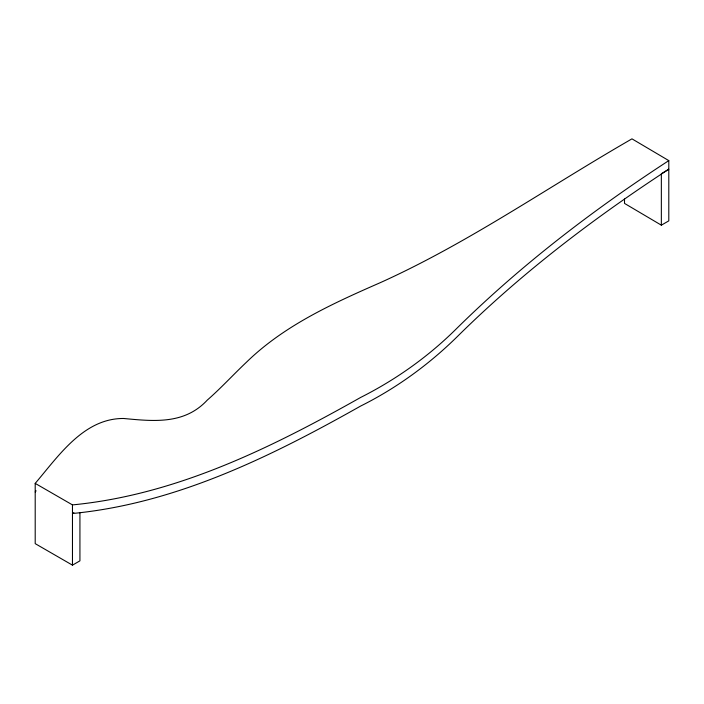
<?xml version="1.0" encoding="UTF-8"?>
<svg xmlns="http://www.w3.org/2000/svg" width="704" height="704" viewBox="0 0 704 704"><rect width="100%" height="100%" fill="white"/><g stroke="black" fill="none" stroke-linecap="round" stroke-linejoin="round"><path stroke-width="1.06" d="M35.2 491.99L36.115 490.82M79.93 512.609L79.93 560.85L72.468 565.154L35.2 543.638L35.2 483.384C58.406 456.192 83.67 418.202 123.658 418.484C153.815 421.326 184.457 424.67 207.275 400.11C220.915 388.194 233.138 374.801 246.294 362.375C284.046 325.486 332.649 303.53 380.345 282.638C465.969 243.998 543.532 190.265 624.51 143.176L631.963 138.846L668.8 160.618L668.8 220.871L661.346 225.174L624.51 203.403L624.51 199.003M668.8 160.618C593.287 209.783 521.426 264.739 457.16 328.011C428.93 356.206 396.273 379.482 360.65 397.443C271.084 447.902 176.273 494.859 72.468 504.9L35.2 483.384M661.346 225.174L661.346 173.721L668.8 169.224C594.229 217.888 523.01 271.946 459.466 334.462C430.505 363.387 397.32 387.746 360.65 406.05C271.084 456.509 176.273 503.466 72.468 513.506A81.462 47.027 -60 0 0 73.876 512.6M72.468 504.9L72.468 565.154"/></g></svg>
